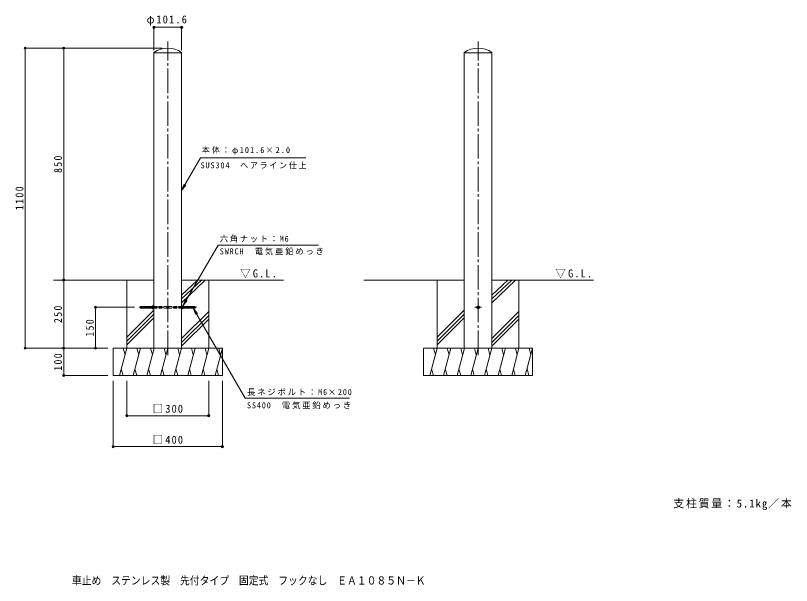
# Model space of a CAD drawing. Units: millimetres at full size, sheet at 1:10. Extents: x -1129 to 1715, y -1363 to 726.
import ezdxf
from ezdxf.enums import TextEntityAlignment as Align

# ---------------------------------------------------------------- set-up
doc = ezdxf.new("R2010")
doc.units = ezdxf.units.MM
doc.header["$LTSCALE"] = 10
doc.header["$PDMODE"] = 32
doc.header["$PDSIZE"] = 8
doc.linetypes.add('CHAIN2', pattern=[12, 9, -1, 1, -1])
doc.linetypes.add('DASHED1', pattern=[1.8, 1.2, -0.6])
for name, color, linetype, lineweight in [('C-0', 7, 'CHAIN2', 9), ('C-1', 3, 'Continuous', 9), ('C-2', 3, 'Continuous', 9), ('C-4', 7, 'Continuous', 9), ('C-5', 7, 'Continuous', 9), ('C-E', 6, 'Continuous', 5)]:
    doc.layers.add(name, color=color, linetype=linetype, lineweight=lineweight)
doc.layers.add('C-F', color=2, linetype='Continuous')
doc.layers.add('F-5_F-5ﾚｲﾔ', color=2, linetype='Continuous')
doc.styles.add('ＭＳ ゴシック', font='')
doc.styles.get('ＭＳ ゴシック').set_extended_font_data('MS Gothic')

msp = doc.modelspace()

# ---------------------------------------------------------------- linework, layer by layer
at = {"layer": 'C-0'}
for p, q in [((-571.13, -518.49), (-571.13, 631.51)), ((566.07, -518.49), (566.07, 631.51)), ((-676.13, -343.49), (-466.13, -343.49)), ((553.69, -343.49), (578.6, -343.49))]:
    msp.add_line(p, q, dxfattribs=at)
at = {"layer": 'C-1'}
for p, q in [((-621.93, -337.74), (-621.93, -349.24)), ((-520.33, -337.74), (-520.33, -349.24))]:
    msp.add_line(p, q, dxfattribs=at)
at = {"layer": 'C-2'}
for p, q in [((-621.93, 590.86), (-621.93, -493.49)), ((-621.93, 589.51), (-520.33, 589.51)), ((-520.33, 590.86), (-520.33, -493.49)), ((515.27, 590.86), (515.27, -493.49)), ((515.27, 589.51), (616.87, 589.51)), ((616.87, 590.86), (616.87, -493.49)), ((-626.93, -341.03), (-671.13, -341.03)), ((-671.13, -341.03), (-671.13, -345.95)), ((-626.93, -340.49), (-670.59, -340.49)), ((-626.93, -339.18), (-626.93, -347.79)), ((-626.44, -337.74), (-621.93, -337.74)), ((-626.44, -340.62), (-621.93, -340.62)), ((-621.93, -337.74), (-621.93, -349.24)), ((-515.82, -337.74), (-520.33, -337.74)), ((-520.33, -337.74), (-520.33, -349.24)), ((-515.82, -340.62), (-520.33, -340.62)), ((-515.33, -339.18), (-515.33, -347.79)), ((-515.33, -340.49), (-471.67, -340.49)), ((-515.33, -341.03), (-471.13, -341.03)), ((-471.13, -341.03), (-471.67, -340.49)), ((-471.67, -340.49), (-471.67, -346.49)), ((-471.13, -341.03), (-471.13, -345.95)), ((566.07, -337.74), (561.07, -340.62)), ((561.07, -340.62), (561.07, -346.35)), ((-626.93, -345.95), (-671.13, -345.95)), ((-671.13, -345.95), (-670.59, -346.49)), ((-626.93, -346.49), (-670.59, -346.49)), ((-626.44, -346.35), (-621.93, -346.35)), ((-626.44, -349.24), (-621.93, -349.24)), ((-515.82, -346.35), (-520.33, -346.35)), ((-515.82, -349.24), (-520.33, -349.24)), ((-515.33, -345.95), (-471.13, -345.95)), ((-515.33, -346.49), (-471.67, -346.49)), ((-471.13, -345.95), (-471.67, -346.49)), ((566.07, -349.24), (561.07, -346.35)), ((566.07, -349.24), (571.07, -346.35))]:
    msp.add_line(p, q, dxfattribs=at)
at = {"layer": 'C-2', "linetype": 'DASHED1'}
for p, q in [((-621.93, -340.49), (-571.13, -340.49)), ((-520.33, -340.49), (-571.13, -340.49)), ((-621.93, -346.49), (-571.13, -346.49)), ((-520.33, -346.49), (-571.13, -346.49))]:
    msp.add_line(p, q, dxfattribs=at)
at = {"layer": 'C-2'}
for points in [[(-671.13, -341.03), (-670.59, -340.49), (-670.59, -346.49)], [(566.07, -337.74), (571.07, -340.62), (571.07, -346.35)]]:
    msp.add_lwpolyline(points, dxfattribs=at)
for radius in [5, 3]:
    msp.add_circle((566.07, -343.49), radius, dxfattribs=at)
for centre, radius, start, end in [((-571.13, 516.27), 90.24, 55.74055, 124.25945), ((566.07, 516.27), 90.24, 55.74055, 124.25945), ((-624.56, -339.18), 2.37, 142.44278, 217.55722), ((-618.33, -343.49), 8.6, 160.548, 199.452), ((-517.7, -339.18), 2.37, 322.44278, 37.55722), ((-523.93, -343.49), 8.6, 340.548, 19.452), ((-624.56, -347.79), 2.37, 142.44278, 217.55722), ((-517.7, -347.79), 2.37, 322.44278, 37.55722)]:
    msp.add_arc(centre, radius, start, end, dxfattribs=at)
at = {"layer": 'C-4'}
for p, q in [((-621.93, 686.23), (-621.93, 597.65)), ((-621.93, 683.23), (-520.33, 683.23)), ((-520.33, 686.23), (-520.33, 597.65)), ((-1096.68, 606.51), (-591.13, 606.51)), ((-1093.68, 606.51), (-1093.68, -493.49)), ((-952.4, -243.49), (-952.4, 606.51)), ((-952.4, -243.49), (-952.4, -493.49)), ((-839.03, -343.49), (-692.9, -343.49)), ((-836.03, -493.49), (-836.03, -343.49)), ((-1096.68, -493.49), (-791.13, -493.49)), ((-952.4, -493.49), (-952.4, -593.49)), ((-955.4, -593.49), (-791.13, -593.49)), ((-771.13, -857.38), (-771.13, -613.49)), ((-721.13, -743.79), (-721.13, -613.49)), ((-421.13, -743.79), (-421.13, -613.49)), ((-371.13, -857.38), (-371.13, -613.49)), ((-721.13, -740.79), (-421.13, -740.79)), ((-771.13, -854.38), (-371.13, -854.38))]:
    msp.add_line(p, q, dxfattribs=at)
for p in [(-621.93, 683.23), (-520.33, 683.23), (-1093.68, 606.51), (-952.4, 606.51), (-952.4, -243.49), (-836.03, -343.49), (-1093.68, -493.49), (-952.4, -493.49), (-836.03, -493.49), (-952.4, -593.49), (-721.13, -740.79), (-421.13, -740.79), (-771.13, -854.38), (-371.13, -854.38)]:
    msp.add_point(p, dxfattribs=at)
at = {"layer": 'C-5'}
for p, q in [((-450.8, 204.92), (-64.65, 204.92)), ((-520.26, 84.61), (-505.05, 104.44)), ((-515.76, -337.87), (-386.24, -115.7)), ((-386.24, -115.7), (-19.07, -115.7)), ((-515.76, -337.87), (-506.09, -314.82)), ((-515.76, -337.87), (-500.45, -318.1)), ((-477.95, -346.62), (-287.37, -676.66)), ((-477.95, -346.62), (-462.73, -366.46)), ((-477.95, -346.62), (-468.38, -369.72)), ((94.52, -676.66), (-287.37, -676.66))]:
    msp.add_line(p, q, dxfattribs=at)
msp.add_lwpolyline([(-450.8, 204.92), (-520.26, 84.61), (-510.7, 107.7)], dxfattribs=at)
at = {"layer": 'C-E'}
for p, q in [((-621.93, -243.49), (-989.64, -243.49)), ((-721.13, -493.49), (-721.13, -243.49)), ((-447.88, -243.49), (-520.33, -313)), ((-462.14, -243.49), (-520.33, -298.81)), ((-433.64, -243.49), (-520.33, -327.18)), ((-147.55, -243.49), (-520.33, -243.49)), ((-421.13, -493.49), (-421.13, -243.49)), ((515.27, -243.49), (147.55, -243.49)), ((416.07, -493.49), (416.07, -243.49)), ((689.31, -243.49), (616.87, -313)), ((675.05, -243.49), (616.87, -298.81)), ((703.55, -243.49), (616.87, -327.18)), ((616.87, -243.49), (989.64, -243.49)), ((716.07, -493.49), (716.07, -243.49)), ((-621.93, -353.94), (-721.13, -453.14)), ((-621.93, -368.08), (-721.13, -467.28)), ((-421.13, -359.02), (-520.33, -458.22)), ((515.27, -353.94), (416.07, -453.14)), ((515.27, -368.08), (416.07, -467.28)), ((716.07, -359.02), (616.87, -458.22)), ((-621.93, -382.22), (-721.13, -481.42)), ((-421.13, -373.17), (-520.33, -472.37)), ((-421.13, -387.31), (-520.33, -486.51)), ((515.27, -382.22), (416.07, -481.42)), ((716.07, -373.17), (616.87, -472.37)), ((716.07, -387.31), (616.87, -486.51)), ((-771.13, -493.49), (-371.13, -493.49)), ((-771.13, -593.49), (-771.13, -493.49)), ((-721.13, -493.49), (-747.92, -593.49)), ((-734.18, -493.49), (-727.65, -517.84)), ((-671.13, -493.49), (-697.92, -593.49)), ((-684.18, -493.49), (-677.65, -517.84)), ((-621.13, -493.49), (-647.92, -593.49)), ((-634.18, -493.49), (-627.65, -517.84)), ((-571.13, -493.49), (-597.92, -593.49)), ((-584.18, -493.49), (-577.65, -517.84)), ((-521.13, -493.49), (-547.92, -593.49)), ((-534.18, -493.49), (-527.65, -517.84)), ((-471.13, -493.49), (-497.92, -593.49)), ((-484.18, -493.49), (-477.65, -517.84)), ((-421.13, -493.49), (-447.92, -593.49)), ((-434.18, -493.49), (-427.65, -517.84)), ((-371.13, -493.49), (-397.92, -593.49)), ((-384.18, -493.49), (-377.65, -517.84)), ((366.07, -493.49), (766.07, -493.49)), ((366.07, -593.49), (366.07, -493.49)), ((416.07, -493.49), (389.27, -593.49)), ((403.02, -493.49), (409.54, -517.84)), ((466.07, -493.49), (439.27, -593.49)), ((453.02, -493.49), (459.54, -517.84)), ((516.07, -493.49), (489.27, -593.49)), ((503.02, -493.49), (509.54, -517.84)), ((566.07, -493.49), (539.27, -593.49)), ((553.02, -493.49), (559.54, -517.84)), ((616.07, -493.49), (589.27, -593.49)), ((603.02, -493.49), (609.54, -517.84)), ((666.07, -493.49), (639.27, -593.49)), ((653.02, -493.49), (659.54, -517.84)), ((716.07, -493.49), (689.27, -593.49)), ((703.02, -493.49), (709.54, -517.84)), ((766.07, -493.49), (739.27, -593.49)), ((753.02, -493.49), (759.54, -517.84)), ((-771.13, -593.49), (-371.13, -593.49)), ((-734.87, -593.49), (-741.4, -569.14)), ((-684.87, -593.49), (-691.4, -569.14)), ((-634.87, -593.49), (-641.4, -569.14)), ((-584.87, -593.49), (-591.4, -569.14)), ((-534.87, -593.49), (-541.4, -569.14)), ((-484.87, -593.49), (-491.4, -569.14)), ((-434.87, -593.49), (-441.4, -569.14)), ((-384.87, -593.49), (-391.4, -569.14)), ((366.07, -593.49), (766.07, -593.49)), ((402.32, -593.49), (395.8, -569.14)), ((452.32, -593.49), (445.8, -569.14)), ((502.32, -593.49), (495.8, -569.14)), ((552.32, -593.49), (545.8, -569.14)), ((602.32, -593.49), (595.8, -569.14)), ((652.32, -593.49), (645.8, -569.14)), ((702.32, -593.49), (695.8, -569.14)), ((752.32, -593.49), (745.8, -569.14))]:
    msp.add_line(p, q, dxfattribs=at)
for points in [[(-371.13, -593.49), (-371.13, -496.7), (-371.13, -493.49)], [(766.07, -593.49), (766.07, -496.7), (766.07, -493.49)]]:
    msp.add_lwpolyline(points, dxfattribs=at)

# ---------------------------------------------------------------- texts
at = {"layer": 'C-4', "color": 2, "char_height": 29.33, "attachment_point": 7, "style": 'ＭＳ ゴシック'}
for s, insert in [('\\T1.23;\\W0.95;φ101.6', (-648.57, 689.23)), ('\\T1.21;\\W0.95;□300', (-626.13, -730.79)), ('\\T1.21;\\W0.95;□400', (-626.13, -844.38))]:
    msp.add_mtext(s, dxfattribs=dict(at, insert=insert))
at = {"layer": 'C-4', "color": 2, "char_height": 29.33, "attachment_point": 7, "rotation": 90, "style": 'ＭＳ ゴシック'}
for s, insert in [('\\T1.27;\\W0.9;850', (-958.4, 149.01)), ('\\T1.28;\\W0.9;1100', (-1099.68, 12.76)), ('\\T1.27;\\W0.9;250', (-958.4, -400.99)), ('\\T1.27;\\W0.9;150', (-842.03, -450.99)), ('\\T1.27;\\W0.9;100', (-958.4, -575.99))]:
    msp.add_mtext(s, dxfattribs=dict(at, insert=insert))
at = {"layer": 'C-5', "char_height": 21.99, "attachment_point": 7, "style": 'ＭＳ ゴシック'}
for s, insert in [('\\T1.26;\\W0.95;本体：φ101.6×2.0', (-446.32, 216.14)), ('\\T1.22;\\W0.95;SUS304\u3000ヘアライン仕上', (-450.8, 163.61)), ('\\T1.19;六角ナット：M6', (-380.61, -105.84)), ('\\T1.21;SWRCH\u3000電気亜鉛めっき', (-380.61, -152.17)), ('\\T1.21;長ネジボルト：M6×200', (-280.91, -667.91)), ('\\T1.21;SS400\u3000電気亜鉛めっき', (-280.91, -716.51))]:
    msp.add_mtext(s, dxfattribs=dict(at, insert=insert))
at = {"layer": 'C-5', "color": 2, "char_height": 29.33, "attachment_point": 7, "style": 'ＭＳ ゴシック'}
for insert in [(-305.84, -236.55), (849.51, -236.55)]:
    msp.add_mtext('\\T1.22;\\W0.95;▽G.L.', dxfattribs=dict(at, insert=insert))
at = {"layer": 'C-F', "insert": (1281.65, -1086.89), "char_height": 29.33, "attachment_point": 7, "style": 'ＭＳ ゴシック'}
msp.add_mtext('\\T1.16;支柱質量：5.1kg／本', dxfattribs=at)
at = {"layer": 'F-5_F-5ﾚｲﾔ', "style": 'ＭＳ ゴシック', "width": 0.9}
msp.add_text('車止め\u3000ステンレス製\u3000先付タイプ\u3000固定式\u3000フックなし\u3000ＥＡ１０８５Ｎ－Ｋ', height=29.33, dxfattribs=at).set_placement((-922.5, -1368.68), align=Align.BOTTOM_LEFT)

doc.saveas('drawing.dxf')
